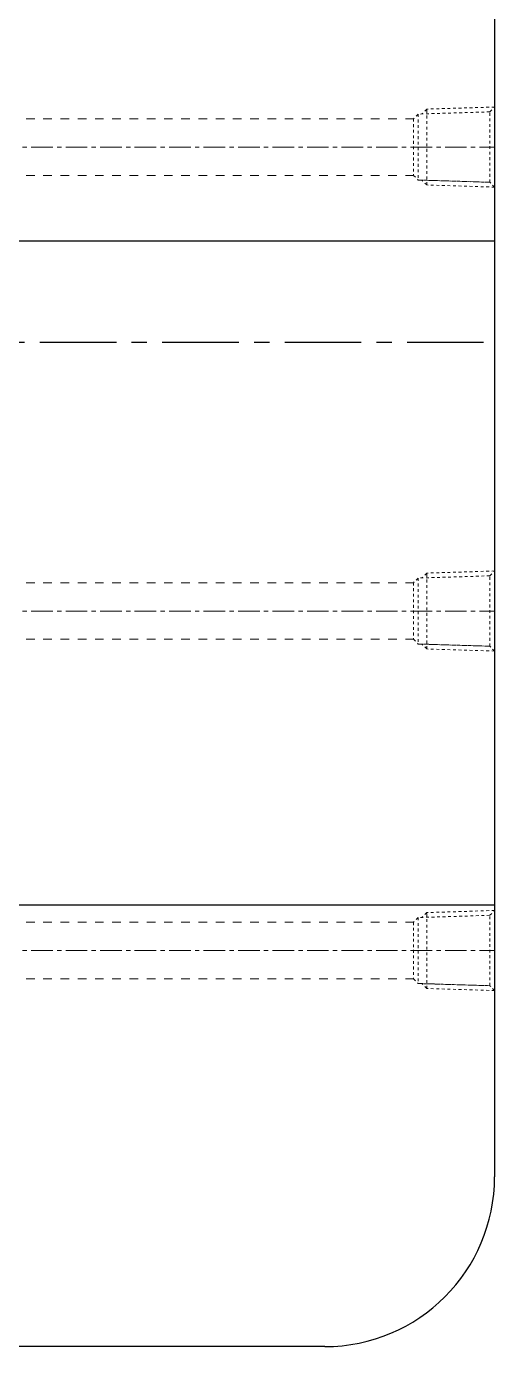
# Model space of a CAD drawing. Header units: millimetres. Extents: x 564 to 2602, y -1989 to 1042.
# Drawn here: x 2336.7 to 2419.5, y -1022.9 to -789.6 of the extents above; entities that cross this region are included whole.
import ezdxf

# ---------------------------------------------------------------- set-up
doc = ezdxf.new("R2010")
doc.units = ezdxf.units.MM
doc.header["$LTSCALE"] = 16.335
doc.linetypes.add('CENTER', pattern=[0.6, 0.375, -0.075, 0.075, -0.075])
doc.linetypes.add('HIDDEN', pattern=[0.2, 0.1, -0.1])
doc.layers.get('0').update_dxf_attribs({"linetype": 'CONTINUOUS'})
doc.layers.add('cool', color=153, linetype='HIDDEN', lineweight=9)

# ---------------------------------------------------------------- blocks, each defined once
blk = doc.blocks.new('cool_jt_f12')
at = {"layer": 'cool', "ltscale": 0.3}
for p, q in [((0, 7.0785), (0.856, 6.2225)), ((0, 7.0785), (12, 6.7035)), ((0.856, 6.2225), (0.856, -6.2225)), ((13.5, 5.827375), (0.856, 6.2225)), ((0.856, 6.2225), (13.5, 5.827375)), ((12, 6.7035), (12.856, 5.8475)), ((12, 6.7035), (12, -6.7035)), ((14.327375, 5), (13.5, 5.827375)), ((13.5, -5.827375), (13.5, 5.827375)), ((14.327375, -5), (14.327375, 5)), ((0.856, -6.2225), (0, -7.0785)), ((0, -7.0785), (12, -6.7035)), ((0.856, -6.2225), (13.5, -5.827375)), ((12, -6.7035), (12.856, -5.8475)), ((13.5, -5.827375), (14.327375, -5))]:
    blk.add_line(p, q, dxfattribs=at)

msp = doc.modelspace()

# ---------------------------------------------------------------- linework, layer by layer
for p, q in [((2419.507, -697.874), (2419.507, -992.874)), ((2324.507, -827.465), (2419.507, -827.465)), ((2419.507, -944.874), (2109.507, -944.874)), ((2389.507, -1022.874), (2252.715, -1022.874))]:
    msp.add_line(p, q)
at = {"color": 1, "linetype": 'CENTER', "ltscale": 2.20802}
msp.add_line((2014.507, -845.374), (2419.507, -845.374), dxfattribs=at)
msp.add_arc((2389.507, -992.874), 30, 270, 0)
at = {"layer": 'cool', "ltscale": 0.932966}
for p, q in [((2028.837, -805.874), (2405.177, -805.874)), ((2028.837, -815.874), (2405.177, -815.874)), ((2028.837, -887.874), (2405.177, -887.874)), ((2028.837, -897.874), (2405.177, -897.874)), ((2028.837, -947.874), (2405.177, -947.874)), ((2028.837, -957.874), (2405.177, -957.874))]:
    msp.add_line(p, q, dxfattribs=at)
at = {"layer": 'cool', "color": 1, "linetype": 'CENTER', "ltscale": 0.621977}
for p, q in [((2014.507, -810.874), (2419.507, -810.874)), ((2014.507, -892.874), (2419.507, -892.874)), ((2014.507, -952.874), (2419.507, -952.874))]:
    msp.add_line(p, q, dxfattribs=at)

# ---------------------------------------------------------------- block references
at = {"layer": 'cool', "ltscale": 0.932966, "rotation": 180}
for p in [(2419.507, -810.874), (2419.507, -892.874), (2419.507, -952.874)]:
    msp.add_blockref('cool_jt_f12', p, dxfattribs=at)

doc.saveas('drawing.dxf')
